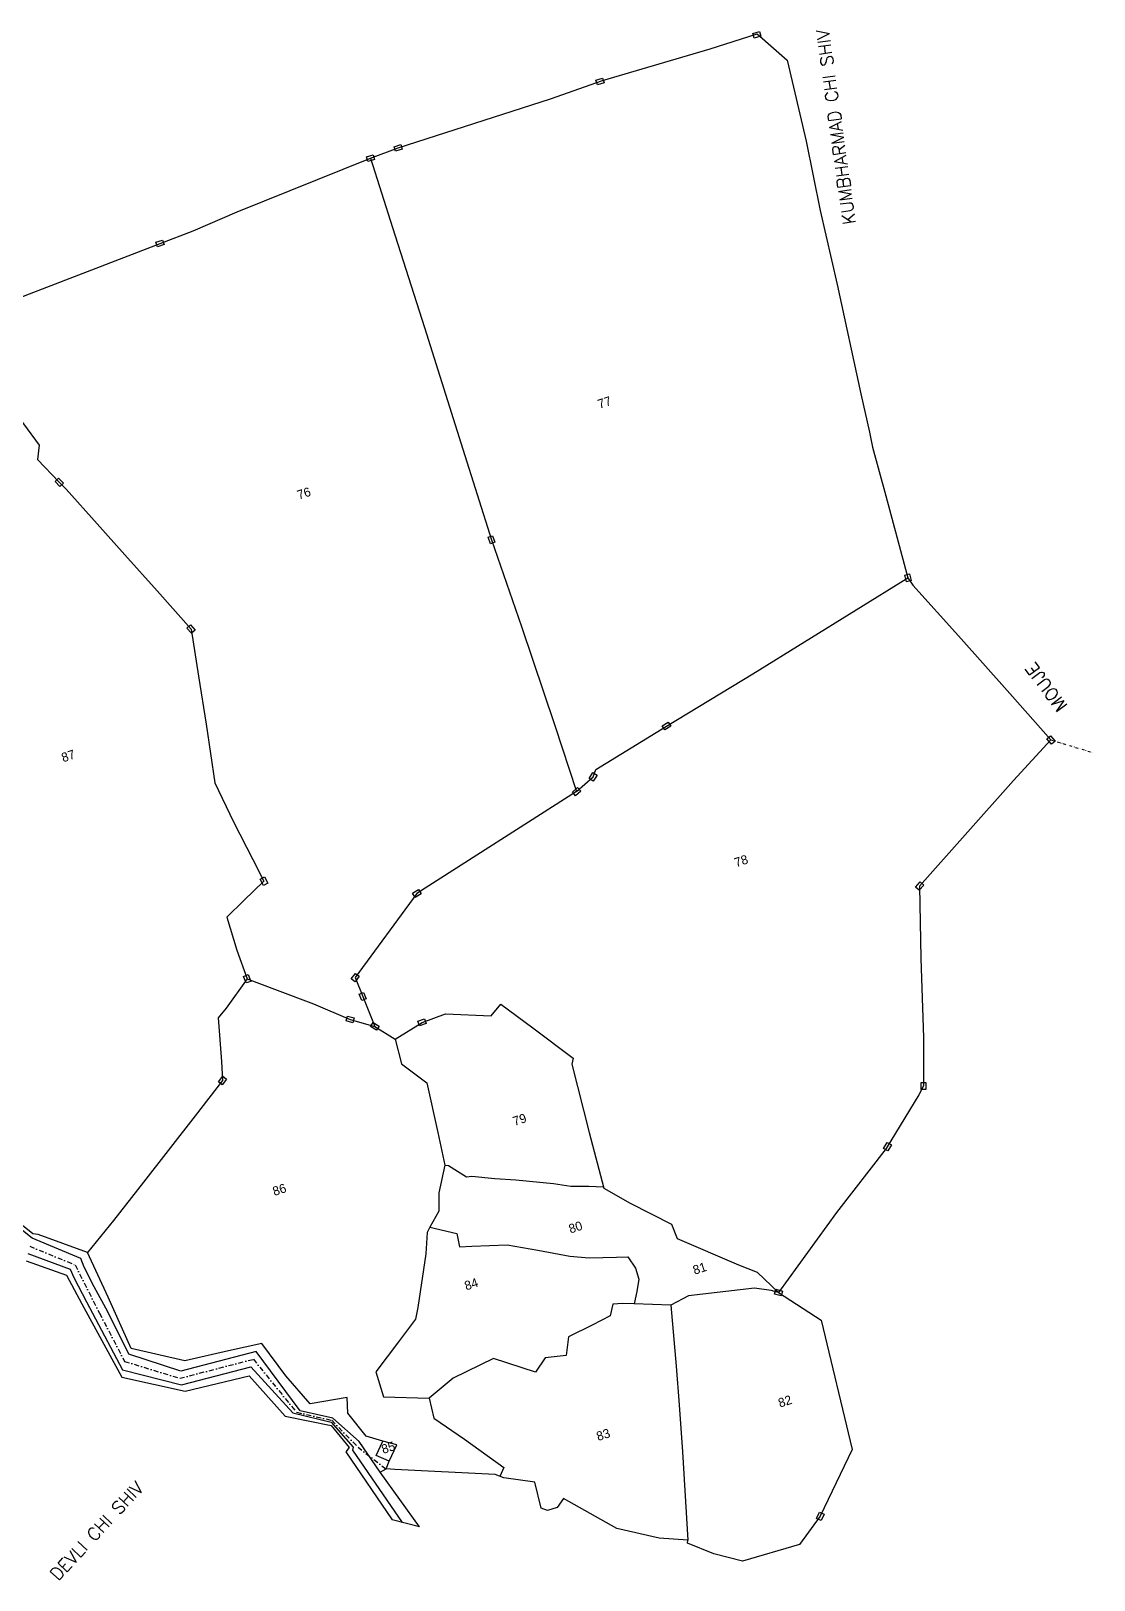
# Model space of a CAD drawing. Header units: metres. Extents: x 337193 to 339708, y 1772595 to 1775040.
# Drawn here: x 338645 to 339708, y 1772753 to 1774301 of the extents above; entities that cross this region are included whole.
import ezdxf

# ---------------------------------------------------------------- set-up
doc = ezdxf.new("R2010")
doc.units = ezdxf.units.M
doc.header["$MEASUREMENT"] = 0
doc.linetypes.add('DASHDOT', pattern=[1, 0.5, -0.25, 0, -0.25])
doc.linetypes.add('DIVIDE', pattern=[1.25, 0.5, -0.25, 0, -0.25, 0, -0.25])
for name, color, linetype in [('LINE_WATER', 4, 'Continuous'), ('OFF', 1, 'Continuous'), ('POLY_PARCEL', 6, 'Continuous'), ('POLY_WATER', 4, 'Continuous'), ('TEXT_MAPOUT', 7, 'Continuous'), ('TEXT_PARCEL', 7, 'Continuous'), ('V_BOUND_LINE', 7, 'Continuous'), ('V_BOUND_STREAM_LINE', 7, 'DASHDOT'), ('V_DIVIDE_LINE', 7, 'DIVIDE')]:
    doc.layers.add(name, color=color, linetype=linetype)
doc.styles.get("Standard").update_dxf_attribs({"font": 'simplex.shx'})
doc.styles.add('TEXT_MAP', font='', dxfattribs={"height": 1.8})
doc.styles.get('TEXT_MAP').set_extended_font_data('Kruti Dev 050')

msp = doc.modelspace()

# ---------------------------------------------------------------- linework, layer by layer
for points in [[(339366.4, 1774298.8), (339373.1, 1774301), (339374.6, 1774296.4), (339367.9, 1774294.2)], [(339209.6, 1774252.2), (339216.3, 1774254.4), (339217.8, 1774249.7), (339211.1, 1774247.5)], [(338980.2, 1774175.5), (338986.9, 1774177.7), (338988.4, 1774173.1), (338981.7, 1774170.9)], [(339007.9, 1774185.8), (339014.6, 1774188), (339016.1, 1774183.4), (339009.4, 1774181.2)], [(338769.8, 1774090.3), (338776.4, 1774092.5), (338778, 1774087.9), (338771.3, 1774085.7)], [(338672.5, 1773854.6), (338677.4, 1773849.5), (338673.9, 1773846.2), (338669, 1773851.2)], [(339106.3, 1773797), (339108.7, 1773790.4), (339104.1, 1773788.8), (339101.8, 1773795.4)], [(339520.1, 1773750.9), (339518.3, 1773757.7), (339522.9, 1773759), (339524.8, 1773752.2)], [(338805.5, 1773699.5), (338800.8, 1773704.7), (338804.5, 1773708), (338809.1, 1773702.7)], [(339275.9, 1773607.1), (339281.9, 1773610.7), (339284.4, 1773606.5), (339278.4, 1773602.9)], [(339664.9, 1773588.6), (339660.3, 1773593.9), (339663.9, 1773597.1), (339668.6, 1773591.8)], [(339202.8, 1773554.3), (339206.6, 1773560.3), (339210.7, 1773557.7), (339206.9, 1773551.7)], [(339186.1, 1773540.8), (339191.3, 1773545.5), (339194.6, 1773541.8), (339189.3, 1773537.1)], [(338877.3, 1773447.5), (338874, 1773453.7), (338878.4, 1773456), (338881.6, 1773449.7)], [(339528.9, 1773445.8), (339533.6, 1773451.1), (339537.3, 1773447.9), (339532.6, 1773442.6)], [(339026.4, 1773439.6), (339032.3, 1773443.3), (339034.9, 1773439.2), (339029, 1773435.5)], [(338859.9, 1773350), (338857.5, 1773356.6), (338862.1, 1773358.3), (338864.5, 1773351.6)], [(338965, 1773354), (338969.2, 1773359.6), (338973.1, 1773356.8), (338968.9, 1773351.1)], [(338977.4, 1773340.6), (338980, 1773334.1), (338975.5, 1773332.3), (338972.9, 1773338.8)], [(338961.2, 1773316.9), (338967.9, 1773315), (338966.6, 1773310.3), (338959.8, 1773312.2)], [(338986.8, 1773310.5), (338992.8, 1773306.8), (338990.2, 1773302.7), (338984.3, 1773306.4)], [(339031.7, 1773311.8), (339038.4, 1773314), (339039.9, 1773309.4), (339033.2, 1773307.2)], [(338840.4, 1773253.8), (338836.1, 1773248.3), (338832.3, 1773251.2), (338836.6, 1773256.8)], [(339534.6, 1773243.5), (339534.6, 1773250.6), (339539.5, 1773250.6), (339539.5, 1773243.5)], [(339497.2, 1773184.6), (339500.8, 1773190.6), (339505, 1773188.1), (339501.3, 1773182.1)], [(339394.8, 1773037.2), (339388, 1773039.1), (339389.4, 1773043.8), (339396.1, 1773041.9)], [(339430.2, 1772814.9), (339433.2, 1772821.2), (339437.6, 1772819.2), (339434.6, 1772812.8)]]:
    msp.add_lwpolyline(points, close=True)
at = {"layer": 'LINE_WATER'}
for p, q in [((338646.2, 1773094.9), (338606.8, 1773126.3)), ((338694.8, 1773074.7), (338646.2, 1773094.9)), ((338641.9, 1773079.5), (338684, 1773064.1)), ((338697.9, 1773066.1), (338694.8, 1773074.7)), ((338684, 1773064.1), (338687.6, 1773055.5)), ((338708.1, 1773046.2), (338697.9, 1773066.1)), ((338687.6, 1773055.5), (338700.4, 1773031.2)), ((338721.6, 1773021.3), (338708.1, 1773046.2)), ((338700.4, 1773031.2), (338736.4, 1772963.3)), ((338742.6, 1772979.1), (338721.6, 1773021.3)), ((338869.9, 1772981.6), (338794.7, 1772962.1)), ((338913.9, 1772922.5), (338869.9, 1772981.6)), ((338794.7, 1772962.1), (338742.6, 1772979.1)), ((338795.3, 1772948.5), (338864.7, 1772966.4)), ((338864.7, 1772966.4), (338906.7, 1772920.4)), ((338736.4, 1772963.3), (338795.3, 1772948.5)), ((338906.7, 1772920.4), (338945, 1772911)), ((338946.7, 1772915), (338913.9, 1772922.5)), ((338945, 1772911), (338967, 1772886.2)), ((338972.9, 1772891.7), (338946.7, 1772915)), ((338994.1, 1772861), (338972.9, 1772891.7)), ((338967, 1772886.2), (338966.4, 1772882.9)), ((338966.4, 1772882.9), (339016, 1772810.8))]:
    msp.add_line(p, q, dxfattribs=at)
at = {"layer": 'OFF'}
msp.add_line((339033.2, 1772806.4), (339006, 1772813.4), dxfattribs=at)
at = {"layer": 'POLY_PARCEL'}
for p, q in [((338984.3, 1774174.3), (339006.4, 1774105)), ((339006.4, 1774105), (339038.1, 1774005.1)), ((339038.1, 1774005.1), (339076.6, 1773883.4)), ((338624.5, 1773926.5), (338653.1, 1773887.4)), ((338653.1, 1773887.4), (338651.5, 1773873.3)), ((339076.6, 1773883.4), (339105.2, 1773792.9)), ((338651.5, 1773873.3), (338673.2, 1773850.4)), ((338673.2, 1773850.4), (338680.1, 1773843.6)), ((338680.1, 1773843.6), (338711.1, 1773808.9)), ((338711.1, 1773808.9), (338738.6, 1773778)), ((339105.2, 1773792.9), (339135.2, 1773706.4)), ((338738.6, 1773778), (338771.1, 1773741.8)), ((338771.1, 1773741.8), (338805, 1773703.7)), ((339366.4, 1773658.8), (339521.5, 1773754.9)), ((338805, 1773703.7), (338812.3, 1773656.7)), ((339135.2, 1773706.4), (339168.5, 1773607.4)), ((338812.3, 1773656.7), (338820, 1773608.8)), ((339280.2, 1773606.8), (339366.4, 1773658.8)), ((338820, 1773608.8), (338828.6, 1773550.1)), ((339168.5, 1773607.4), (339190.3, 1773541.3)), ((339209.4, 1773563.4), (339280.2, 1773606.8)), ((339190.3, 1773541.3), (339206.8, 1773556)), ((339206.8, 1773556), (339209.4, 1773563.4)), ((338828.6, 1773550.1), (338847.2, 1773511.1)), ((339190.3, 1773541.3), (339030.6, 1773439.4)), ((338847.2, 1773511.1), (338866.6, 1773473.5)), ((338866.6, 1773473.5), (338877.8, 1773451.7)), ((338877.8, 1773451.7), (338857.7, 1773432.3)), ((338857.7, 1773432.3), (338840.7, 1773415.9)), ((339030.6, 1773439.4), (338969, 1773355.4)), ((338840.7, 1773415.9), (338850.7, 1773382.7)), ((338850.7, 1773382.7), (338861, 1773354.1)), ((338861, 1773354.1), (338840.1, 1773324.9)), ((338861, 1773354.1), (338891, 1773342.7)), ((338969, 1773355.4), (338976.5, 1773336.4)), ((338891, 1773342.7), (338927.3, 1773329.1)), ((338840.1, 1773324.9), (338832.1, 1773315.1)), ((338927.3, 1773329.1), (338963.9, 1773313.6)), ((338976.5, 1773336.4), (338988.5, 1773306.6)), ((339104.8, 1773317.3), (339114.5, 1773328.9)), ((339114.5, 1773328.9), (339146.6, 1773305.3)), ((338832.1, 1773315.1), (338835.3, 1773271.6)), ((338963.9, 1773313.6), (338988.5, 1773306.6)), ((338988.5, 1773306.6), (339009.1, 1773293.8)), ((339009.1, 1773293.8), (339035.8, 1773310.6)), ((339035.8, 1773310.6), (339059.3, 1773319.3)), ((339059.3, 1773319.3), (339104.8, 1773317.3)), ((339009.1, 1773293.8), (339015.2, 1773269.3)), ((339146.6, 1773305.3), (339186.7, 1773274.7)), ((338835.3, 1773271.6), (338836.4, 1773252.5)), ((339015.2, 1773269.3), (339040.6, 1773250.3)), ((339186.7, 1773274.7), (339185.5, 1773268.7)), ((339185.5, 1773268.7), (339202.9, 1773200.4)), ((338836.4, 1773252.5), (338809.1, 1773217.1)), ((339040.6, 1773250.3), (339051.5, 1773200.5)), ((338809.1, 1773217.1), (338757.4, 1773150.9)), ((339051.5, 1773200.5), (339058.7, 1773168)), ((339202.9, 1773200.4), (339217.6, 1773144.9)), ((339058.7, 1773168), (339052.5, 1773140.3)), ((339058.7, 1773168), (339062.1, 1773167.5)), ((339062.1, 1773167.5), (339080.2, 1773156.1)), ((339080.2, 1773156.1), (339085.6, 1773156.9)), ((339085.6, 1773156.9), (339108.5, 1773154.6)), ((339108.5, 1773154.6), (339129.6, 1773153.1)), ((339129.6, 1773153.1), (339167.3, 1773149.4)), ((338757.4, 1773150.9), (338727.3, 1773112.7)), ((339052.5, 1773140.3), (339052.7, 1773122)), ((339167.3, 1773149.4), (339184.6, 1773147)), ((339184.6, 1773147), (339202.5, 1773146.9)), ((339202.5, 1773146.9), (339217.2, 1773146.4)), ((339217.6, 1773144.9), (339243.8, 1773129.9)), ((339052.7, 1773122), (339043.5, 1773105.9)), ((339243.8, 1773129.9), (339285, 1773108.9)), ((338727.3, 1773112.7), (338701.3, 1773080.5)), ((339043.5, 1773105.9), (339041, 1773100.5)), ((339043.5, 1773105.9), (339070.7, 1773099.7)), ((339285, 1773108.9), (339290.7, 1773094.6)), ((339041, 1773100.5), (339039.5, 1773079.4)), ((339070.7, 1773099.7), (339073.3, 1773086.3)), ((339290.7, 1773094.6), (339352.1, 1773068.3)), ((339039.5, 1773079.4), (339031.5, 1773025.5)), ((339073.3, 1773086.3), (339085.6, 1773086.9)), ((339085.6, 1773086.9), (339120.9, 1773088.1)), ((339120.9, 1773088.1), (339151.6, 1773082.8)), ((339151.6, 1773082.8), (339183.4, 1773077)), ((339183.4, 1773077), (339202.9, 1773075.2)), ((339202.9, 1773075.2), (339230.2, 1773075.9)), ((339230.2, 1773075.9), (339241.4, 1773076.2)), ((339241.4, 1773076.2), (339249.3, 1773065.1)), ((339249.3, 1773065.1), (339252.6, 1773054.1)), ((339352.1, 1773068.3), (339370.7, 1773061.1)), ((339370.7, 1773061.1), (339392.1, 1773040.5)), ((339252.6, 1773054.1), (339250.6, 1773041.7)), ((339368.2, 1773044.9), (339302.1, 1773037.2)), ((339384.7, 1773042.6), (339368.2, 1773044.9)), ((339226.5, 1773028.9), (339223.9, 1773017.2)), ((339236.6, 1773029.5), (339226.5, 1773028.9)), ((339247.9, 1773029.3), (339236.6, 1773029.5)), ((339250.6, 1773041.7), (339247.9, 1773029.3)), ((339284.6, 1773027.9), (339247.9, 1773029.3)), ((339302.1, 1773037.2), (339284.6, 1773027.9)), ((339284.6, 1773027.9), (339289.7, 1772967)), ((339392.1, 1773040.5), (339384.7, 1773042.6)), ((339029.3, 1773014), (339012.4, 1772991.4)), ((339031.5, 1773025.5), (339029.3, 1773014)), ((339223.9, 1773017.2), (339205.8, 1773007.9)), ((339205.8, 1773007.9), (339182.1, 1772996.2)), ((339012.4, 1772991.4), (338989.5, 1772961.3)), ((339182.1, 1772996.2), (339179.8, 1772977.6)), ((339107.1, 1772974.6), (339066.9, 1772955)), ((339149.2, 1772961), (339107.1, 1772974.6)), ((339159, 1772975.3), (339149.2, 1772961)), ((339179.8, 1772977.6), (339159, 1772975.3)), ((339289.7, 1772967), (339292.7, 1772928.3)), ((338989.5, 1772961.3), (338997.4, 1772936.2)), ((339066.9, 1772955), (339042.8, 1772935)), ((338997.4, 1772936.2), (339042.8, 1772935)), ((339042.8, 1772935), (339047.5, 1772914.9)), ((339292.7, 1772928.3), (339296.2, 1772881.4)), ((339047.5, 1772914.9), (339078.4, 1772893.9)), ((339010.6, 1772888.3), (338996.5, 1772892)), ((339078.4, 1772893.9), (339117.6, 1772865.7)), ((339002.8, 1772872), (339010.6, 1772888.3)), ((339296.2, 1772881.4), (339301.6, 1772793.2)), ((339117.6, 1772865.7), (339113.7, 1772856.7))]:
    msp.add_line(p, q, dxfattribs=at)
at = {"layer": 'POLY_WATER'}
for p, q in [((338646.7, 1773099.2), (338598.1, 1773138.3)), ((338652.2, 1773098.7), (338646.7, 1773099.2)), ((338701.3, 1773080.5), (338652.2, 1773098.7)), ((338722.1, 1773036.1), (338701.3, 1773080.5)), ((338640, 1773072.3), (338680.4, 1773057.9)), ((338680.4, 1773057.9), (338695.6, 1773029.3)), ((338695.6, 1773029.3), (338735.6, 1772955.9)), ((338745, 1772984.8), (338722.1, 1773036.1)), ((338798.7, 1772972.3), (338745, 1772984.8)), ((338842.3, 1772982.2), (338798.7, 1772972.3)), ((338875.7, 1772989.6), (338842.3, 1772982.2)), ((338899.8, 1772957.5), (338875.7, 1772989.6)), ((338735.6, 1772955.9), (338799, 1772942.1)), ((338799, 1772942.1), (338863.1, 1772957.3)), ((338863.1, 1772957.3), (338899.1, 1772917.1)), ((338924.1, 1772929.4), (338899.8, 1772957.5)), ((338960.8, 1772935.8), (338924.1, 1772929.4)), ((338961.7, 1772919.9), (338960.8, 1772935.8)), ((338979.9, 1772897.1), (338961.7, 1772919.9)), ((338899.1, 1772917.1), (338944.9, 1772907.7)), ((338944.9, 1772907.7), (338962.9, 1772885.8)), ((338996.5, 1772892), (338979.9, 1772897.1)), ((338989.8, 1772877.7), (338996.5, 1772892)), ((338962.9, 1772885.8), (338959.7, 1772881.4)), ((338959.7, 1772881.4), (339006, 1772813.4)), ((339002.8, 1772872), (338989.8, 1772877.7)), ((338994.1, 1772861), (338999.8, 1772864.3)), ((339033.2, 1772806.4), (338994.1, 1772861)), ((338999.8, 1772864.3), (339002.8, 1772872))]:
    msp.add_line(p, q, dxfattribs=at)
at = {"layer": 'V_BOUND_LINE'}
for p, q in [((339323.9, 1774283.6), (339370.7, 1774298.7)), ((339370.7, 1774298.7), (339400.8, 1774272.2)), ((339216.2, 1774251.8), (339323.9, 1774283.6)), ((339400.8, 1774272.2), (339419.8, 1774191.2)), ((339164.3, 1774233.8), (339216.2, 1774251.8)), ((339012, 1774184.6), (339164.3, 1774233.8)), ((339419.8, 1774191.2), (339433.7, 1774122.1)), ((338851, 1774120.6), (338984.3, 1774174.3)), ((338984.3, 1774174.3), (339012, 1774184.6)), ((338806.9, 1774101.8), (338851, 1774120.6)), ((339433.7, 1774122.1), (339450.7, 1774048.2)), ((338773.9, 1774089.1), (338806.9, 1774101.8)), ((338620, 1774029.7), (338773.9, 1774089.1)), ((339450.7, 1774048.2), (339474.5, 1773938.8)), ((339474.5, 1773938.8), (339483.1, 1773900.4)), ((339483.1, 1773900.4), (339486.1, 1773885.6)), ((339486.1, 1773885.6), (339499.4, 1773836.9)), ((339499.4, 1773836.9), (339521.5, 1773754.9)), ((339521.5, 1773754.9), (339526.4, 1773747.5)), ((339526.4, 1773747.5), (339572, 1773697)), ((339572, 1773697), (339623.5, 1773639.3)), ((339623.5, 1773639.3), (339664.4, 1773592.9)), ((339664.4, 1773592.9), (339627.1, 1773552.2)), ((339627.1, 1773552.2), (339533.1, 1773446.9)), ((339533.1, 1773446.9), (339534.4, 1773374.4)), ((339534.4, 1773374.4), (339537.1, 1773295.5)), ((339537.1, 1773295.5), (339537.1, 1773247.1)), ((339537.1, 1773247.1), (339532.4, 1773238.2)), ((339532.4, 1773238.2), (339499.9, 1773184.5)), ((339499.9, 1773184.5), (339450.2, 1773120.5)), ((339450.2, 1773120.5), (339392.1, 1773040.5)), ((339392.1, 1773040.5), (339434.6, 1773012.9)), ((339434.6, 1773012.9), (339465.8, 1772883.8)), ((339465.8, 1772883.8), (339433.9, 1772817)), ((339008.7, 1772863.6), (338999.8, 1772864.3)), ((339108.8, 1772858.6), (339008.7, 1772863.6)), ((339117.4, 1772855.4), (339108.8, 1772858.6)), ((339148.4, 1772851), (339117.4, 1772855.4)), ((339154.8, 1772825), (339148.4, 1772851)), ((339177.2, 1772834.8), (339171, 1772825.8)), ((339230.5, 1772804.7), (339177.2, 1772834.8)), ((339161.3, 1772822.6), (339154.8, 1772825)), ((339171, 1772825.8), (339161.3, 1772822.6)), ((339433.9, 1772817), (339413.2, 1772788.8)), ((339272.9, 1772795), (339230.5, 1772804.7)), ((339301.6, 1772793.2), (339272.9, 1772795)), ((339301.2, 1772790), (339301.6, 1772793.2)), ((339327.4, 1772779.6), (339301.2, 1772790)), ((339413.2, 1772788.8), (339356.2, 1772772)), ((339356.2, 1772772), (339327.4, 1772779.6))]:
    msp.add_line(p, q, dxfattribs=at)
at = {"layer": 'V_BOUND_STREAM_LINE', "ltscale": 10}
for p, q in [((338643.6, 1773086.9), (338689, 1773068.2)), ((338689, 1773068.2), (338713.3, 1773020.1)), ((338713.3, 1773020.1), (338738.4, 1772971.8)), ((338738.4, 1772971.8), (338793.6, 1772954.9)), ((338793.6, 1772954.9), (338867.2, 1772973.9)), ((338867.2, 1772973.9), (338910.3, 1772920.9)), ((338910.3, 1772920.9), (338945.5, 1772913)), ((338945.5, 1772913), (338971.8, 1772886)), ((338971.8, 1772886), (338999.8, 1772864.3))]:
    msp.add_line(p, q, dxfattribs=at)
at = {"layer": 'V_DIVIDE_LINE', "ltscale": 5}
msp.add_line((339664.4, 1773592.9), (339707.5, 1773579.9), dxfattribs=at)

# ---------------------------------------------------------------- texts
at = {"layer": 'TEXT_MAPOUT'}
for s, rotation, p in [('KUMBHARMAD CHI SHIV', 97.8969, (339469.3, 1774109.1)), ('MOUJE', 126.7062, (339681.5, 1773627.2)), ('DEVLI CHI SHIV', 47.0547, (338672, 1772751.7))]:
    msp.add_text(s, height=12.63, rotation=rotation, dxfattribs=at).set_placement(p)
at = {"layer": 'TEXT_PARCEL', "style": 'TEXT_MAP'}
for s, p in [('77', (339213.2, 1773923.8)), ('76', (338912.7, 1773833)), ('87', (338677.1, 1773570.5)), ('78', (339349.8, 1773465.6)), ('79', (339128.3, 1773207)), ('86', (338888.2, 1773137)), ('80', (339184.2, 1773099.5)), ('81', (339308.3, 1773058.3)), ('84', (339080, 1773042.6)), ('82', (339393.6, 1772925.5)), ('83', (339211.9, 1772892.1)), ('85', (338997, 1772879.2))]:
    msp.add_text(s, height=9.09, rotation=18.216, dxfattribs=at).set_placement(p)

doc.saveas('drawing.dxf')
